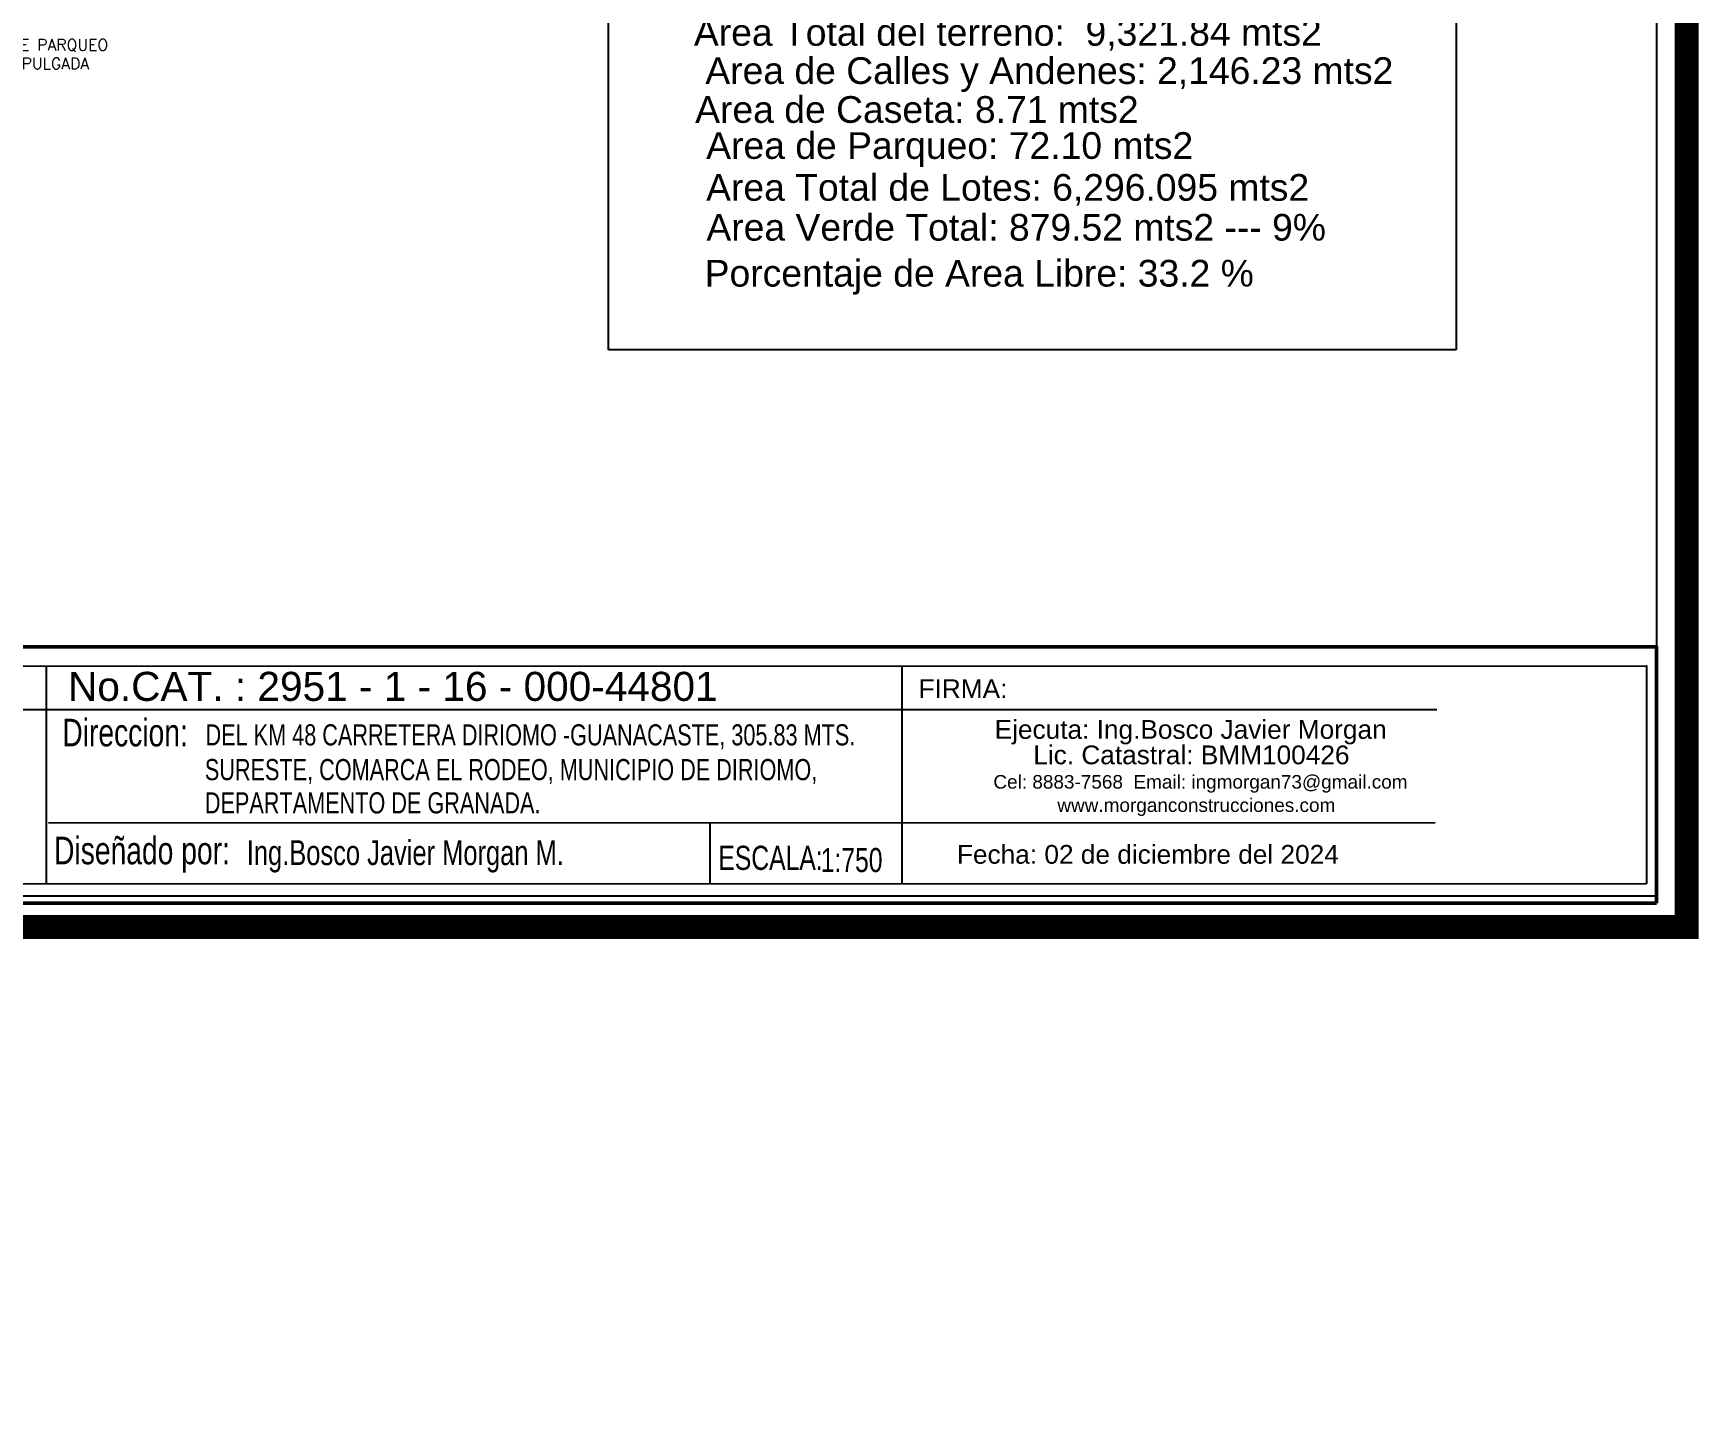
# Model space of a CAD drawing. Header units: millimetres. Extents: x 607619 to 1211550, y 1310734 to 2622648.
# Drawn here: x 607939.8 to 608097.4, y 1310762.1 to 1310893.5 of the extents above; entities that cross this region are included whole.
import ezdxf
from ezdxf.enums import TextEntityAlignment as Align

# ---------------------------------------------------------------- set-up
doc = ezdxf.new("R2010")
doc.units = ezdxf.units.MM
doc.header["$PDMODE"] = 32
doc.header["$PDSIZE"] = 0.3
for name, color, linetype in [('acera', 8, 'Continuous'), ('FORMATO', 7, 'Continuous'), ('FRAME 025', 7, 'Continuous'), ('texto', 7, 'Continuous'), ('TEXTO 2', 7, 'Continuous')]:
    doc.layers.add(name, color=color, linetype=linetype)
doc.styles.add('PI', font='arial.ttf', dxfattribs={"height": 0.4})
doc.styles.add('PUNTOS PI', font='arial.ttf', dxfattribs={"height": 2.75})
doc.styles.add('ROMANS', font='ROMANS', dxfattribs={"height": 0.2})
doc.styles.add('ROTULOS', font='arial.ttf', dxfattribs={"height": 3})
doc.styles.add('Style-ENGINEERING', font='ENGINEERING.shx')
doc.styles.add('TSN - Swis721 LtCn BT', font='swisscl.ttf')
doc.dimstyles.new('COTAS LINDEROS', dxfattribs={"dimscale": 40, "dimtxt": 2.75, "dimasz": 0.06, "dimexe": 0.005, "dimexo": 0.005, "dimgap": 0.005, "dimtad": 2, "dimzin": 0, "dimdsep": 46, "dimtxsty": 'PUNTOS PI', "dimcen": 0.09, "dimclrd": 1, "dimclre": 1, "dimclrt": 3, "dimadec": 0, "dimazin": 0, "dimtfac": 1, "dimtofl": 0, "dimtmove": 0, "dimatfit": 3, "dimldrblk": 'ARCHTICK', "dimfxl": 1, "dimtolj": 1, "dimtzin": 0, "dimarcsym": 0})

# ---------------------------------------------------------------- blocks, each defined once
blk = doc.blocks.new('_ArchTick')
at = {"color": 0, "linetype": 'ByBlock', "const_width": 0.15}
blk.add_lwpolyline([(-0.5, -0.5), (0.5, 0.5)], dxfattribs=at)
blk = doc.blocks.new('*D82')
at = {"color": 7, "lineweight": -2, "transparency": 16777216}
blk.add_line((607924.95, 1311040.67), (607922.14, 1311049.68), dxfattribs=at)
at = {"layer": 'Defpoints', "color": 0, "transparency": 16777216}
for p in [(607922.14, 1311049.68), (607922.14, 1311049.68), (607924.95, 1311040.67)]:
    blk.add_point(p, dxfattribs=at)
at = {"color": 7, "lineweight": -2, "transparency": 16777216, "xscale": 0.8, "yscale": 0.8, "zscale": 0.8}
for p, rotation in [((607922.14, 1311049.68), 107.3516374005312), ((607924.95, 1311040.67), 287.3516374005312)]:
    blk.add_blockref('_ArchTick', p, dxfattribs=dict(at, rotation=rotation))
at = {"color": 7, "transparency": 16777216, "insert": (607922.77, 1311044.93), "char_height": 2.75, "width": 591.5501, "attachment_point": 5, "rotation": 287.3516, "style": 'PUNTOS PI'}
blk.add_mtext('\\A1;{\\fArial|b1|i0|c0|p34;\\H0.43636x;5.86 M}', dxfattribs=at)

msp = doc.modelspace()

# ---------------------------------------------------------------- linework, layer by layer
for p, q in [((607941.011, 1310833.607), (607941.011, 1310813.007)), ((608022.022, 1310833.619), (608022.022, 1310812.979)), ((607877.205, 1310829.488), (608017.578, 1310829.488)), ((608017.578, 1310829.488), (608072.651, 1310829.488)), ((607941.229, 1310818.774), (608072.515, 1310818.789)), ((608003.825, 1310818.781), (608003.825, 1310813.076))]:
    msp.add_line(p, q)
at = {"const_width": 2.28}
msp.add_lwpolyline([(607620.357, 1311128.119), (607620.357, 1310808.919), (608096.307, 1310808.919), (608096.307, 1311128.119)], close=True, dxfattribs=at)
at = {"lineweight": 50}
msp.add_lwpolyline([(608093.457, 1310811.172), (607875.729, 1310811.172), (607875.389, 1310835.421), (608093.457, 1310835.421)], close=True, dxfattribs=at)
msp.add_lwpolyline([(608092.502, 1310812.99), (607877.205, 1310812.957), (607877.205, 1310833.597), (608092.502, 1310833.63)], close=True)
at = {"layer": 'acera', "color": 7}
for p, q in [((607994.233, 1310863.555), (607994.233, 1310896.846)), ((608074.498, 1310896.846), (608074.498, 1310863.555)), ((608074.498, 1310863.555), (607994.233, 1310863.555)), ((607623.207, 1310808.919), (608093.457, 1310808.919))]:
    msp.add_line(p, q, dxfattribs=at)
at = {"layer": 'FORMATO', "color": 8}
for p in [(608093.457, 1311125.072), (607623.207, 1310811.867)]:
    msp.add_line(p, (608093.457, 1310811.867), dxfattribs=at)

# ---------------------------------------------------------------- texts
at = {"lineweight": 0, "style": 'ROMANS'}
for s, p in [('REVESTIMIENTO DE AREA DE PARQUEO', (607919.246, 1310891.881)), ('GRAVA O PIEDRIN DE 3/4 PULGADA', (607919.246, 1310890.119))]:
    msp.add_text(s, height=1.08, dxfattribs=at).set_placement(p)
at = {"style": 'PI'}
msp.add_text('No.CAT. : 2951 - 1 - 16 - 000-44801', height=2.75, dxfattribs=at).set_placement((607943.078, 1310830.315))
at = {"char_height": 1.77694, "width": 69.63112, "attachment_point": 1, "style": 'Style-ENGINEERING'}
for s, insert in [('{\\fArial|b0|i0|c0|p34;FIRMA:}', (608023.593, 1310832.359)), ('{\\fArial|b0|i0|c0|p34;Ejecuta: Ing.Bosco Javier Morgan}', (608030.797, 1310828.502)), ('{\\fArial|b0|i0|c0|p34;Lic. Catastral: BMM100426}', (608034.453, 1310826.092)), ('{\\fArial|b0|i0|c0|p34;Fecha: 02 de diciembre del 2024}', (608027.229, 1310816.674))]:
    msp.add_mtext(s, dxfattribs=dict(at, insert=insert))
at = {"color": 1, "insert": (608030.676, 1310823.295), "char_height": 1.28406, "width": 69.63112, "attachment_point": 1, "style": 'Style-ENGINEERING'}
msp.add_mtext('{\\fArial|b0|i0|c0|p34;Cel: 8883-7568  Email: ingmorgan73@gmail.com}', dxfattribs=at)
at = {"color": 5, "insert": (608036.732, 1310821.087), "char_height": 1.28406, "width": 69.63112, "attachment_point": 1, "style": 'Style-ENGINEERING'}
msp.add_mtext('{\\fArial|b0|i0|c0|p34;www.morganconstrucciones.com}', dxfattribs=at)
at = {"layer": 'FRAME 025', "style": 'TSN - Swis721 LtCn BT'}
for s, height, p in [('Direccion:', 2.6083, (607942.534, 1310827.315)), ('Diseñado por:', 2.60826, (607941.756, 1310816.15)), ('Ing.Bosco Javier Morgan M.', 2.35181, (607960, 1310815.946))]:
    msp.add_text(s, height=height, dxfattribs=at).set_placement(p, align=Align.MIDDLE_LEFT)
for s, p in [('DEL KM 48 CARRETERA DIRIOMO -GUANACASTE, 305.83 MTS.', (607956.095, 1310826.099)), ('SURESTE, COMARCA EL RODEO, MUNICIPIO DE DIRIOMO,', (607956.029, 1310822.808)), ('DEPARTAMENTO DE GRANADA.', (607956.029, 1310819.661))]:
    msp.add_text(s, height=2, dxfattribs=at).set_placement(p)
at = {"layer": 'FRAME 025', "color": 0, "style": 'TSN - Swis721 LtCn BT'}
for s, p in [('ESCALA:', (608004.643, 1310815.456)), ('1:750', (608014.333, 1310815.248))]:
    msp.add_text(s, height=2.2807, dxfattribs=at).set_placement(p, align=Align.MIDDLE_LEFT)
at = {"layer": 'texto', "color": 7, "char_height": 2.52651, "width": 396.95944, "attachment_point": 3, "style": 'ROTULOS'}
for s, insert in [('Area Total del terreno:  {\\C1;9,321.84 mts2}', (608061.765, 1310894.865, -1.034)), ('Area de Calles y Andenes: {\\C1;2,146.23 mts2}', (608068.54, 1310891.249, -1.034)), ('Area de Caseta: {\\C1;8.71 mts2}', (608044.426, 1310887.567, -1.034)), ('Area de Parqueo: {\\C1;72.10 mts2}', (608049.594, 1310884.155, -1.034)), ('Area Total de Lotes: {\\C1;6,296.095 mts2}', (608060.572, 1310880.192, -1.034)), ('Area Verde Total: {\\C1;879.52 mts2 --- 9%}', (608062.16, 1310876.415, -1.034)), ('Porcentaje de Area Libre: {\\C1;33.2 %}', (608055.333, 1310872.066, -1.034))]:
    msp.add_mtext(s, dxfattribs=dict(at, insert=insert))
at = {"layer": 'TEXTO 2', "style": 'PUNTOS PI'}
msp.add_text('CAPILLLA  CATOLICA DEL RODEO', height=3.66667, rotation=18.4166, dxfattribs=at).set_placement((607875.213, 1310891.378))

# ---------------------------------------------------------------- dimensions: what is measured, and where the dimension line sits
dim = msp.add_aligned_dim(p1=(607924.951, 1311040.666), p2=(607922.136, 1311049.675), distance=0, text='{\\fArial|b1|i0|c0|p34;\\H0.43636x;5.86 M}', dimstyle='COTAS LINDEROS', override={"dimtxt": 2, "dimasz": 0.02, "dimpost": 'm', "dimblk1": 'ArchTick', "dimblk2": 'ArchTick', "dimsah": 1, "dimclrd": 7, "dimclrt": 7})
dim.commit()
dim.dimension.update_dxf_attribs({"geometry": '*D82', "text_midpoint": (607922.767, 1311044.928)})

doc.saveas('drawing.dxf')
